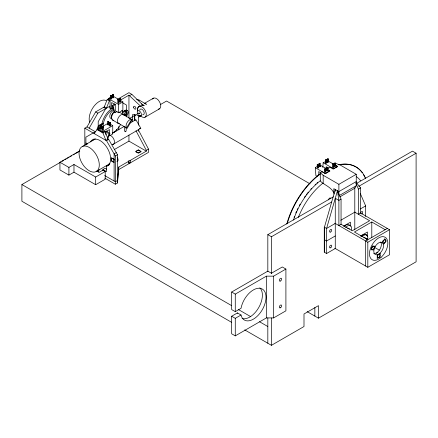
<?xml version="1.0" encoding="UTF-8"?>
<svg xmlns="http://www.w3.org/2000/svg" width="438" height="438" viewBox="0 0 438 438"><rect width="100%" height="100%" fill="white"/><g stroke="black" fill="none" stroke-linecap="round" stroke-linejoin="round"><path stroke-width="0.66" d="M84.824 145.115L84.824 128.175L86.992 126.921L95.67 111.887L104.791 106.62M98.205 127.129L98.205 121.704L105.799 108.547L103.631 107.294M96.973 170.935L99.289 172.271L102.908 170.185L105.219 171.521L105.219 179.202L95.676 184.716L73.973 172.189L68.908 175.112L59.94 169.933L59.94 162.252L79.481 150.968M109.254 164.808L106.522 166.144L106.522 171.603L102.908 169.517L102.908 170.771M111.186 108.142L110.069 108.788L110.069 100.439L108.257 99.393M114.115 180.998L114.115 153.858L116.289 152.605M84.824 128.175L106.522 140.702L115.347 155.988L115.347 184.217L117.515 182.964L118.818 167.009L128.947 161.162M116.65 129.314L116.65 130.677L113.552 132.468M126.412 116.908L126.412 115.544M134.729 120.417L134.729 114.608M322.822 167.398L323.162 162.722L327.482 160.664M325.275 162.936L325.505 159.81L326.08 159.536L326.66 159.87L326.43 162.996L325.856 163.27L325.275 162.936L325.85 162.662L326.43 162.996M325.856 163.27L326.08 160.144L326.66 159.87M326.118 168.729L326.255 166.774L328.839 168.263M327.104 162.06L327.334 158.934L327.909 158.66L328.489 158.994L328.259 162.12L327.684 162.394L327.104 162.06L327.684 161.786L328.259 162.12M327.684 162.394L327.914 159.268L328.489 158.994M332.738 163.982L332.508 167.108L333.088 167.442L333.663 167.168L333.893 164.042L333.313 163.708L332.738 163.982L333.313 164.316L333.893 164.042M333.088 167.442L333.313 164.316M334.566 163.111L334.342 166.237L334.917 166.571L335.497 166.298L335.722 163.171L335.141 162.837L334.566 163.111L335.147 163.445L335.722 163.171M334.917 166.571L335.147 163.445M102.941 126.905L103.176 124.08L104.113 120.685A14.323 8.267 -60 0 1 112.725 109.566M118.818 167.009L117.515 180.456L115.347 181.71L104.677 175.55M125.848 127.009C127.524 133.393 123.149 133.393 124.825 127.009M102.454 123.669L103.248 123.828L100.625 125.334A3.581 2.07 -60 0 0 97.855 129.549M326.589 253.514L326.589 228.455L337.441 190.754L341.054 199.131L338.886 200.38L335.267 198.294L335.267 248.505L326.589 253.514L324.421 252.261L324.421 227.207L335.267 189.501L335.267 191.291M108.252 98.977L107.173 99.601L104.282 106.921L106.45 108.17L109.341 100.855L110.069 100.439M107.233 138.386L109.024 134.269L109.889 133.765L109.604 133.464A14.832 8.563 60 0 0 106.571 130.978M107.589 139.065L109.889 133.765M89.166 128.175L97.844 113.141L110.069 106.084M131.646 119.399L132.156 119.694L127.179 128.318L117.975 123.029M327.137 168.805L329.923 167.196L333.252 169.117L337.753 166.517L334.429 164.595L336.209 163.566L340.55 165.236L356.247 174.302L356.247 185.739L354.796 188.247L339.751 196.936M94.154 133.563L97.05 129.582L99.218 128.334M135.342 119.968L135.222 120.105A5.114 2.951 60 0 0 135.013 120.477M117.127 111.559L117.006 111.581A5.114 2.951 -60 0 0 115.134 112.665L114.269 112.161M139.158 113.661C140.499 114.4 138.709 111.898 139.081 113.552M317.167 164.863L317.747 164.474L318.322 164.808L318.552 167.672L317.972 168.061L317.397 167.727L317.167 164.863L317.747 165.197L317.972 168.061M319.001 163.62L319.576 163.232L320.156 163.566L320.381 166.429L319.806 166.818L319.225 166.484L319.001 163.62L319.576 163.954L319.806 166.818M317.747 165.197L318.322 164.808M319.576 163.954L320.156 163.566M316.997 176.29L315.907 175.665L315.278 167.71L319.603 164.776M324.399 169.041L324.98 168.646L325.554 168.98L325.784 171.844L325.204 172.238L324.629 171.904L324.399 169.041L324.98 169.375L325.204 172.238M326.233 167.798L326.808 167.409L327.389 167.743L327.613 170.606L327.038 170.995L326.458 170.661L326.233 167.798L326.808 168.132L327.038 170.995M324.98 169.375L325.554 168.98M326.808 168.132L327.389 167.743M110.524 95.665L111.099 95.331L111.679 95.665L111.679 98.67L111.099 99.004L110.524 98.67L110.524 95.665L111.099 95.999L111.679 95.665M112.358 94.603L112.938 94.269L113.519 94.603L113.519 97.608L112.938 97.942L112.358 97.608L112.358 94.603L112.938 94.936L113.519 94.603M108.405 99.842L108.405 98.555L110.573 97.307M111.657 96.678L112.741 96.053M109.33 98.358L110.409 97.734M110.524 98.67L111.099 98.336M112.358 97.608L112.938 97.274L113.519 97.608M117.581 99.24L128.947 92.681L131.838 94.351L142.865 105.027L140.368 106.215A6.242 3.603 60 0 0 137.718 110.83M117.756 99.842L118.337 99.503L118.912 99.842L118.912 102.848L118.337 103.182L117.756 102.848L117.756 99.842L118.337 100.176L118.912 99.842M119.59 98.78L120.171 98.446L120.751 98.78L120.751 101.786L120.171 102.12L119.59 101.786L119.59 98.78L120.171 99.114L120.751 98.78M120.904 99.826L128.947 95.183L140.691 106.281M129.67 95.599L131.838 94.351M108.405 98.555L118.528 104.403L122.87 101.901L113.103 96.179M109.489 107.534L111.657 108.788L113.283 107.847M138.096 100.756L139.213 100.11L146.451 104.288A6.137 3.542 60 0 0 145.263 103.795M111.657 108.788L111.657 102.525L115.276 104.611L115.276 110.874L118.528 112.758L122.87 110.25L122.87 101.901M97.154 129.883A3.581 2.07 -60 0 1 99.902 124.918L102.525 123.412M100.395 125.837L100.975 125.503L101.556 125.837L101.556 128.843L100.975 129.177L100.395 128.843L100.395 125.837L100.975 126.171L101.556 125.837M107.628 121.66L108.208 121.326L108.788 121.66L108.788 124.671L108.208 125.005L107.628 124.671L107.628 121.66L108.208 121.994L108.788 121.66M98.276 130.245L98.276 128.958L100.526 127.661M101.654 127.009L107.841 123.434M102.235 126.9L102.81 126.566L103.39 126.9L103.39 129.905L102.81 130.239L102.235 129.905L102.235 126.9L102.81 127.234L103.39 126.9M109.467 122.722L110.047 122.388L110.622 122.722L110.622 125.728L110.047 126.062L109.467 125.728L109.467 122.722L110.047 123.056L110.622 122.722M144.25 103.488L153.508 98.145M100.395 128.843L100.975 128.509L101.556 128.843M107.628 124.671L108.208 124.337L108.788 124.671M124.096 115.522L125.832 114.521M109.467 125.728L110.047 125.394L110.622 125.728M98.276 128.958L102.618 131.466L112.741 125.618L112.741 133.968L109.489 135.846L109.489 129.582L105.87 131.674L105.87 134.805M102.979 133.01L105.147 131.756L108.044 139.076L105.87 140.324L102.979 133.01L97.05 129.582M129.352 118.578L139.081 112.96M82.229 146.549L95.402 138.945M231.675 322.363L21.9 201.25L21.9 184.546L60.871 162.049M62.048 161.365L63.822 160.346M65.005 159.662L66.182 158.983M67.364 158.299L69.138 157.275M70.315 156.596L71.498 155.912M73.272 154.888L74.449 154.209M75.632 153.524L79.765 151.137M138.808 117.05L141.173 115.687M160.658 104.436L166.56 101.03L309.967 183.823M112.473 133.196L124.244 126.401M130.02 123.067L135.868 119.689L140.844 128.318L112.851 144.48A5.103 2.946 60 0 1 112.248 144.518M144.89 117.28L159.635 108.761M106.522 140.702L108.69 139.448L117.515 154.734L117.515 182.964M59.94 162.252L68.908 167.431L73.973 164.507L95.676 177.034L105.219 171.521M114.318 149.566L128.947 141.118L146.303 151.143L146.303 150.305L135.999 130.77M115.347 155.988L117.515 154.734M96.114 171.592A14.323 8.267 60 0 0 92.084 149.555A14.323 8.267 60 0 0 79.316 156.065A14.323 8.267 60 0 0 96.114 171.592L109.856 163.659A14.323 8.267 60 0 1 108.832 164.042M97.121 171.187L99.289 169.933M102.908 169.517L105.076 168.263L106.626 169.156M146.303 150.305L148.477 149.057L138.167 129.517M118.818 169.517L128.947 163.67L128.947 160.33L130.393 160.33L146.303 151.143M128.329 162.668L129.506 163.347L129.867 163.139L129.867 163.555M128.947 162.837L130.393 162.837L148.477 152.397L148.477 149.057M334.238 194.034C332.092 187.311 324.952 185.509 320.298 181.108L320.298 172.753L322.078 171.723L325.407 173.645L329.907 171.05L327.137 169.446M320.298 172.753L323.189 175.26L338.886 184.321L356.247 174.302M356.247 181.567L338.886 191.587L333.822 188.663L333.822 192.84M267.821 271.533L267.821 234.659L333.362 196.821M356.981 183.183L412.481 151.137L416.1 153.229L416.1 261.804L318.47 318.169L307.153 311.637M339.466 195.43L356.247 185.739M267.821 234.659L271.44 236.744L331.665 201.973M358.826 186.292L416.1 153.229M360.584 187.853L360.584 213.005L358.415 214.259L358.415 189.106L360.584 187.853L356.039 182.257M335.464 223.331L326.589 228.455L324.421 227.207M340.791 220.259L354.994 212.058M360.321 208.981L365.648 205.909L360.354 193.623M343.512 226.2L350.46 222.192L350.46 226.205M231.658 292.026L267.821 271.149L271.44 273.235L282.291 266.972L285.905 269.058L285.905 310.821L273.608 317.917L266.375 317.917L235.272 335.875L231.658 333.789L231.658 316.247L237.423 312.918L241.037 315.01L241.163 315.508A17.903 10.337 -60 0 0 260.648 312.294A17.903 10.337 -60 0 0 260.648 288.401A17.903 10.337 -60 0 0 241.163 307.69L241.037 308.325L235.272 311.653L231.658 309.567L231.658 292.026L235.272 294.117L266.375 276.159L273.608 276.159L285.905 269.058M335.267 235.972L326.589 240.988L324.421 239.734M385.177 229.709L371.796 221.984L354.435 232.009L367.816 239.734M360.512 236.016L367.455 232.009L367.455 236.684M387.345 228.455L365.648 240.988L365.648 266.041M231.658 316.247L235.272 318.338L241.037 315.01M334.873 223.216L367.816 242.236L389.519 229.709L389.519 254.768L367.816 267.295L334.873 248.275M376.784 252.929L377.945 252.261M244.711 329.891L271.44 345.319L303.999 326.524L303.999 313.997L318.47 305.642L318.47 318.169M122.569 111.838L124.556 110.699A3.581 2.07 -60 0 1 127.272 110.814M122.793 112.539L125.279 111.121A3.581 2.07 -60 0 1 128.186 111.854A3.581 2.07 -60 0 1 126.1 116.415M99.902 124.918L100.658 125.323M140.346 128.63L140.165 128.662A5.114 2.951 60 0 1 139.289 128.575M112.681 144.529L113.07 144.458A5.103 2.946 60 0 0 114.104 139.897A5.103 2.946 60 0 0 109.938 135.309M106.522 166.144L107.086 166.062A15.034 8.683 60 0 0 106.445 146.752A15.034 8.683 60 0 0 90.469 141.89M135.692 115.134L132.561 114.57L132.561 121.671M136.946 115.364L140.708 116.043L140.368 115.72M142.865 105.027L142.542 104.961A6.242 3.603 60 0 0 142.169 104.939M122.799 114.334L123.188 114.411M125.471 131.225L125.848 131.51M327.334 158.934L327.914 159.268M328.046 160.987L337.61 166.511L333.285 168.57L323.162 162.722M325.505 159.81L326.08 160.144M320.167 165.104L326.354 168.674M327.476 169.325L329.726 170.623L325.407 173.558L315.278 167.71M319.8 166.095L320.381 166.429M317.972 167.338L318.552 167.672M320.758 172.769L318.694 171.576L318.957 174.893M360.124 212.742L389.519 229.709M354.796 212.173L369.628 220.73L352.267 230.755L340.863 224.168M141.425 103.976L144.206 105.58A6.137 3.542 60 0 0 142.273 104.989M374.123 247.131L379.357 250.153M120.171 101.452L120.751 101.786M123.073 103.072L126.412 105L126.412 110.841M118.337 102.514L118.912 102.848M107.173 99.601L109.341 100.855M124.556 110.699L125.279 111.121M114.581 103.926A14.832 8.563 -60 0 0 112.139 105.843L113.009 106.341L115.013 112.78M119.497 112.227L123.543 114.564M132.156 119.694L122.968 114.389L123.478 114.685M112.643 120.083L118.43 123.423M95.67 111.887L97.844 113.141M108.405 123.111L109.489 123.74M110.573 124.365L112.741 125.618M105.147 131.756L104.425 131.34L102.618 132.38L98.134 129.79M107.628 138.835L108.69 139.448M86.992 126.921L95.309 131.723L85.908 137.154L85.908 145.005M85.908 142.996L87.644 144.003M114.115 159.284L111.225 157.614L111.225 160.954L114.115 162.624M97.148 171.203L98.911 172.222M104.781 178.118L115.347 184.217M21.9 184.546L231.675 305.658M238.195 309.425L250.64 316.608M259.526 321.738L267.821 326.529M109.024 134.269L108.733 133.968A14.832 8.563 60 0 0 105.706 131.482M117.855 122.892L118.118 123.193M355.831 183.122L358.415 189.106M112.139 105.843L114.148 112.276M237.423 312.918L237.544 313.422M122.125 110.272A15.034 8.683 -60 0 1 122.711 112.106L123.062 114.291M337.441 190.754L338.886 200.38L338.886 225.532L341.054 224.283L341.054 199.131M371.796 221.984L371.796 237.626M367.816 242.236L367.816 267.295M367.455 238.688L367.455 240.024M365.648 205.909L365.648 216.46M354.796 187.568L354.796 229.851M338.886 184.321L338.886 195.167M324.273 227.119L324.273 252.179M323.189 175.26L323.189 183.61M314.851 307.509L314.851 316.083M273.608 276.159L273.608 317.917M271.44 236.744L271.44 273.619M271.44 318.004L271.44 345.319M267.821 317.966L267.821 343.233M266.375 276.159L266.375 317.917M235.272 294.117L235.272 311.653M235.272 318.338L235.272 335.875M138.638 115.616L138.638 125.158M138.638 129.254L138.638 131.296M134.729 114.46L134.729 120.598M130.393 160.33L130.393 162.837M129.506 163.347L129.506 163.763M128.947 95.183L128.947 118.151M128.947 135.041L128.947 141.118M126.412 111.717L126.412 113.519M126.412 115.079L126.412 116.426M120.171 99.114L120.171 102.12M118.818 126.472L118.818 129.883M118.528 104.403L118.528 112.758M118.337 100.176L118.337 103.182M112.938 94.936L112.938 97.942M111.099 95.999L111.099 99.004M110.047 123.056L110.047 126.062M108.208 121.994L108.208 125.005M102.81 127.234L102.81 130.239M102.618 131.466L102.618 132.747M100.975 126.171L100.975 129.177M95.676 177.034L95.676 184.716M73.973 164.507L73.973 172.189M68.908 167.431L68.908 175.112M259.816 287.804A17.903 10.337 -60 0 1 258.688 307.635A17.903 10.337 -60 0 1 242.083 318.525M137.789 110.847A6.137 3.542 60 0 1 141.562 106.664A6.137 3.542 60 0 1 146.287 114.844A6.137 3.542 60 0 1 140.779 116.021M152.544 99.059A6.137 3.542 60 0 1 159.498 101.764A6.137 3.542 60 0 1 158.364 109.139M139.749 110.195A3.17 1.829 60 0 1 141.967 109.297A3.17 1.829 60 0 1 144.179 112.752A3.17 1.829 60 0 1 142.673 114.751M136.601 99.612A6.137 3.542 60 0 1 139.213 100.11M86.051 144.754A1.84 1.062 60 0 1 87.129 143.894M92.637 140.636A15.034 8.683 60 0 1 94.077 138.934M114.192 159.793A1.84 1.062 60 0 1 114.006 159.536M125.963 111.805A1.84 1.062 -60 0 1 125.887 113.88A1.84 1.062 -60 0 1 124.129 114.986M101.906 124.113A15.034 8.683 -60 0 1 112.966 108.022M137.806 114.209A3 1.73 60 0 1 138.66 110.694A3 1.73 60 0 1 141.447 114.893A3 1.73 60 0 1 138.233 114.86M113.009 106.341A14.832 8.563 -60 0 1 115.451 104.425M113.82 120.313A5.114 2.951 -60 0 1 111.619 117.181A5.114 2.951 -60 0 1 114.729 111.789M119.344 123.664A5.114 2.951 -60 0 1 118.534 117.346A5.114 2.951 -60 0 1 124.332 115.468M125.92 111.542A2.048 1.183 -60 0 1 126.166 113.584A2.048 1.183 -60 0 1 124.326 115.216M124.485 115.386A2.048 1.183 -60 0 1 125.471 112.243A2.048 1.183 -60 0 1 127.08 113.437A2.048 1.183 -60 0 1 124.737 115.572M101.517 126.697A2.048 1.183 -60 0 1 101.808 127.327M98.939 129.007A2.048 1.183 -60 0 1 100.554 126.62M89.593 122.109A14.323 8.267 -60 0 1 93.962 106.27A14.323 8.267 -60 0 1 106.231 100.62M112.177 119.213A4.604 2.655 -60 0 1 113.639 112.084M111.405 118.588A4.604 2.655 -60 0 1 109.889 115.238A4.604 2.655 -60 0 1 113.031 110.633M121.972 110.425A14.323 8.267 -60 0 1 122.728 112.112M120.406 124.83A14.323 8.267 -60 0 1 112.281 133.168M117.176 157.116A3.581 2.07 60 0 1 117.05 161.677M117.214 159.202A3.581 2.07 60 0 1 117.154 161.403M113.694 159.202A2.048 1.183 60 0 1 113.508 158.715M294.057 217.401A51.147 29.527 -60 0 1 294.424 216.405M295.814 212.923A51.147 29.527 -60 0 1 296.46 211.439M297.139 209.961A51.147 29.527 -60 0 1 297.845 208.493M299.351 205.586A51.147 29.527 -60 0 1 300.139 204.152M304.492 197.226A51.147 29.527 -60 0 1 305.428 195.901M306.392 194.598A51.147 29.527 -60 0 1 307.043 193.744M307.706 192.895A51.147 29.527 -60 0 1 308.374 192.063M310.777 189.249A51.147 29.527 -60 0 1 311.484 188.471M315.092 184.803A51.147 29.527 -60 0 1 315.831 184.113M316.948 183.106A51.147 29.527 -60 0 1 317.698 182.454M356.439 176.717A51.147 29.527 -60 0 1 360.589 180.746M298.344 217.456A51.147 29.527 -60 0 1 322.751 183.254M328.549 199.898A1.588 0.914 -60 0 1 329.666 198.075A1.588 0.914 -60 0 1 330.783 198.606M293.498 220.062A51.147 29.527 -60 0 1 320.255 180.774M338.371 164.803A59.327 34.252 -60 0 1 362.242 172.714M363.441 174.538A59.327 34.252 -60 0 1 364.515 176.514M364.996 177.554A59.327 34.252 -60 0 1 365.445 178.633M286.797 224.042A59.327 34.252 -60 0 1 319.926 173.87M339.844 164.726A59.327 34.252 -60 0 1 365.287 177.724M287.229 223.676A59.327 34.252 -60 0 1 320.216 174.039M366.283 238.989A2.048 1.183 -60 0 1 366.672 239.504M365.714 238.502A2.557 1.478 -60 0 1 367.093 239.685M345.637 227.645A5.628 3.247 -60 0 1 350.159 225.565A5.628 3.247 -60 0 1 351.298 229.988M347.564 228.455A2.557 1.478 -60 0 1 349.3 228.954M362.27 236.624A5.628 3.247 -60 0 1 366.721 235.113A5.628 3.247 -60 0 1 367.411 239.904M363.841 237.856A2.557 1.478 -60 0 1 365.631 238.611M344.175 226.632A5.831 3.367 -60 0 1 349.929 225.69M361.175 236.449A5.831 3.367 -60 0 1 367.06 235.863M360.589 213.071A1.533 0.887 -60 0 1 362.434 211.598A1.533 0.887 -60 0 1 361.821 214.007M383.13 240.626A1.84 1.062 -60 0 1 382.971 240.905M371.857 247.136A1.84 1.062 -60 0 1 371.698 247.415M380.726 241.99A6.904 3.986 -60 0 1 379.795 249.501A6.904 3.986 -60 0 1 373.696 253.482M377.496 255.157A1.84 1.062 -60 0 1 377.332 255.436M376.269 253.416A1.84 1.062 -60 0 1 376.499 253.263M372.503 246.025L371.052 249.753L373.559 249.972L375.005 246.244L372.503 246.025M131.657 119.382L126.538 127.901A5.114 2.951 -60 0 1 127.113 122.531A5.114 2.951 -60 0 1 131.477 119.344L131.657 119.382M384.832 238.902L382.33 242.017L383.776 244.076L386.283 240.96L384.832 238.902M138.348 149.889L135.457 151.559L138.348 153.229L141.239 151.559L138.348 149.889M380.113 253.514L377.222 255.184L377.222 258.524L380.113 256.854L380.113 253.514M280.599 280.966A1.637 0.947 -60 0 0 281.415 278.382A1.637 0.947 -60 0 0 279.422 279.778A1.637 0.947 -60 0 0 280.599 280.966M280.599 307.695A1.637 0.947 -60 0 0 281.415 305.111A1.637 0.947 -60 0 0 279.422 306.501A1.637 0.947 -60 0 0 280.599 307.695M133.585 107.25A1.637 0.947 60 0 0 135.452 109.171A1.637 0.947 60 0 0 135.156 106.713A1.637 0.947 60 0 0 133.585 107.25M111.389 159.64A1.84 1.062 60 0 0 113.508 161.753A1.84 1.062 60 0 0 113.113 158.967A1.84 1.062 60 0 0 111.389 159.64M137.291 152.429A1.84 1.062 0 0 0 140.182 151.652A1.84 1.062 0 0 0 137.57 150.595A1.84 1.062 0 0 0 137.291 152.429M330.827 247.64A1.533 0.887 -60 0 0 331.446 245.236A1.533 0.887 -60 0 0 329.595 246.709A1.533 0.887 -60 0 0 330.827 247.64M330.701 231.987A1.533 0.887 -60 0 0 331.517 229.561A1.533 0.887 -60 0 0 329.644 230.804A1.533 0.887 -60 0 0 330.701 231.987M384.531 242.838A1.84 1.062 -60 0 0 385.303 239.947A1.84 1.062 -60 0 0 383.08 241.683A1.84 1.062 -60 0 0 384.531 242.838M373.258 249.348A1.84 1.062 -60 0 0 374.025 246.457A1.84 1.062 -60 0 0 371.807 248.193A1.84 1.062 -60 0 0 373.258 249.348M379.932 253.219A6.904 3.986 -60 0 0 382.122 242.521A6.904 3.986 -60 0 0 373.953 249.764A6.904 3.986 -60 0 0 379.932 253.219M381.044 257.374A12.992 7.501 -60 0 0 385.161 237.254A12.992 7.501 -60 0 0 369.792 250.881A12.992 7.501 -60 0 0 381.044 257.374M378.892 257.369A1.84 1.062 -60 0 0 379.664 254.478A1.84 1.062 -60 0 0 377.446 256.214A1.84 1.062 -60 0 0 378.892 257.369"/></g></svg>
